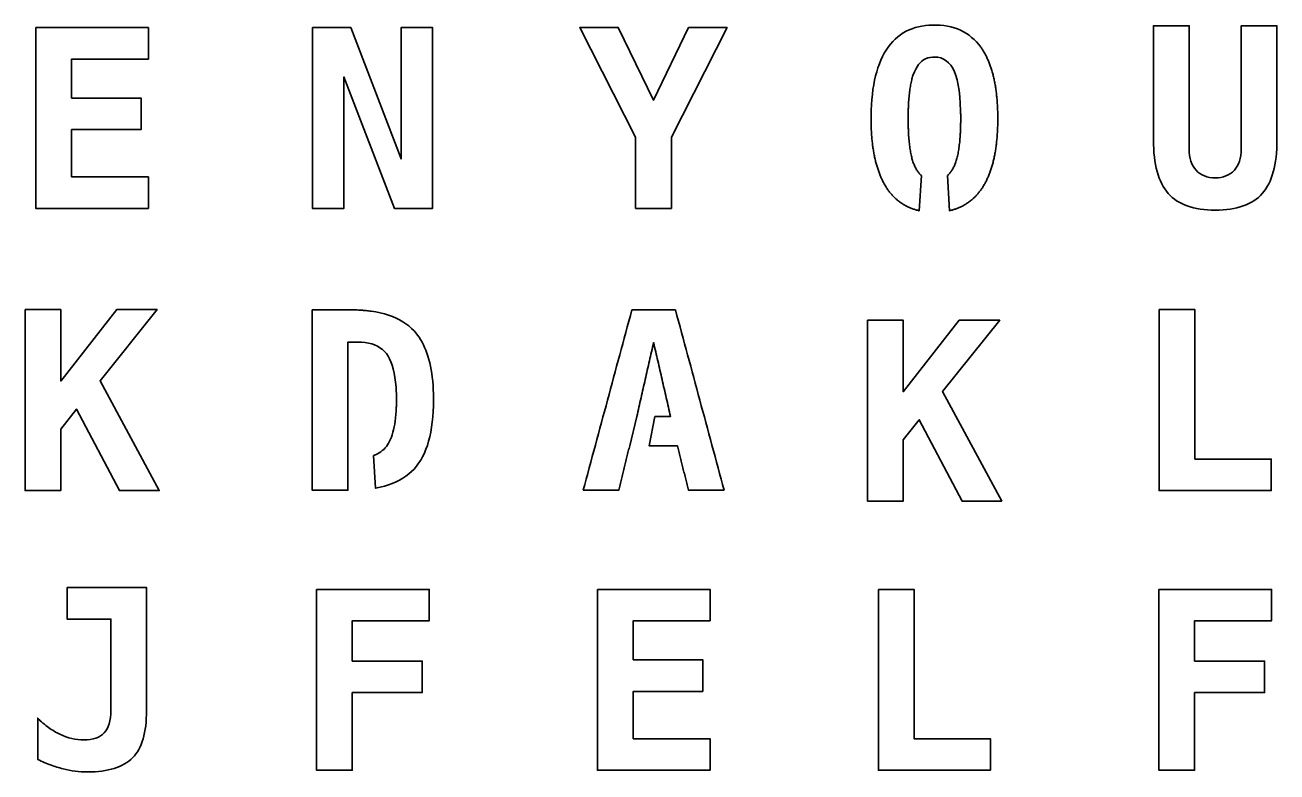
# Model space of a CAD drawing. Header units: inches. Extents: x 0 to 250, y -252 to 91.
# Drawn here: x 160.3 to 249.4, y -211.5 to -158.4 of the extents above; entities that cross this region are included whole.
import ezdxf

# ---------------------------------------------------------------- set-up
doc = ezdxf.new("R2010")
doc.units = ezdxf.units.IN
doc.header["$MEASUREMENT"] = 0
doc.layers.add('01_SNIJLIJNEN', color=7, linetype='Continuous')

# ---------------------------------------------------------------- blocks, each defined once
blk = doc.blocks.new('block 5')
at = {"layer": '01_SNIJLIJNEN', "color": 250, "lineweight": 35, "true_color": 0x1d1d1b}
for points in [[(161.1, -158.529), (169.11, -158.529), (169.11, -160.768), (163.641, -160.768), (163.641, -163.541), (168.593, -163.541), (168.593, -165.78), (163.641, -165.78), (163.641, -169.148), (169.11, -169.148), (169.11, -171.387), (161.1, -171.387), (161.1, -158.529)], [(180.77, -158.529), (183.5, -158.529), (187.083, -167.873), (187.083, -158.529), (189.322, -158.529), (189.322, -171.387), (186.609, -171.387), (183.009, -162.043), (183.009, -171.387), (180.77, -171.387), (180.77, -158.529)], [(203.762, -166.323), (199.792, -158.529), (202.53, -158.529), (205.028, -163.696), (207.534, -158.529), (210.273, -158.529), (206.303, -166.323), (206.303, -171.387), (203.762, -171.387), (203.762, -166.323)], [(205.121, -186.17), (205.196, -186.17), (205.271, -186.17), (205.346, -186.17), (205.421, -186.17), (205.495, -186.17), (205.57, -186.17), (205.645, -186.17), (205.72, -186.17), (205.795, -186.17), (205.87, -186.17), (205.945, -186.17), (206.02, -186.17), (206.095, -186.17), (206.17, -186.17), (206.245, -186.17), (206.207, -186.006), (206.169, -185.842), (206.132, -185.678), (206.094, -185.514), (206.057, -185.35), (206.019, -185.186), (205.981, -185.022), (205.944, -184.858), (205.906, -184.694), (205.869, -184.53), (205.831, -184.366), (205.793, -184.202), (205.756, -184.038), (205.718, -183.874), (205.681, -183.71), (205.643, -183.546), (205.606, -183.382), (205.568, -183.217), (205.53, -183.053), (205.493, -182.889), (205.455, -182.725), (205.418, -182.561), (205.38, -182.397), (205.342, -182.233), (205.305, -182.069), (205.267, -181.905), (205.23, -181.741), (205.192, -181.577), (205.154, -181.413), (205.117, -181.249), (205.079, -181.085), (205.042, -180.921), (205.004, -181.085), (204.967, -181.249), (204.93, -181.413), (204.892, -181.577), (204.855, -181.741), (204.818, -181.905), (204.781, -182.069), (204.743, -182.233), (204.706, -182.397), (204.669, -182.561), (204.631, -182.725), (204.594, -182.889), (204.557, -183.053), (204.519, -183.217), (204.482, -183.382), (204.445, -183.546), (204.407, -183.71), (204.37, -183.874), (204.333, -184.038), (204.295, -184.202), (204.258, -184.366), (204.221, -184.53), (204.183, -184.694), (204.146, -184.858), (204.109, -185.022), (204.071, -185.186), (204.034, -185.35), (203.997, -185.514), (203.96, -185.678), (203.922, -185.842), (203.885, -186.006), (203.848, -186.17), (203.341, -188.258), (203.317, -188.357), (203.292, -188.456), (203.268, -188.555), (203.244, -188.654), (203.22, -188.753), (203.196, -188.852), (203.172, -188.951), (203.147, -189.05), (203.123, -189.149), (203.099, -189.249), (203.075, -189.348), (203.051, -189.447), (203.027, -189.546), (203.002, -189.645), (202.978, -189.744), (202.954, -189.843), (202.93, -189.942), (202.906, -190.041), (202.882, -190.14), (202.857, -190.239), (202.833, -190.338), (202.809, -190.437), (202.785, -190.536), (202.761, -190.635), (202.737, -190.735), (202.712, -190.834), (202.688, -190.933), (202.664, -191.032), (202.64, -191.131), (202.616, -191.23), (202.592, -191.329), (202.567, -191.428), (202.488, -191.428), (202.409, -191.428), (202.33, -191.428), (202.251, -191.428), (202.171, -191.428), (202.092, -191.428), (202.013, -191.428), (201.934, -191.428), (201.855, -191.428), (201.775, -191.428), (201.696, -191.428), (201.617, -191.428), (201.538, -191.428), (201.459, -191.428), (201.379, -191.428), (201.3, -191.428), (201.221, -191.428), (201.142, -191.428), (201.063, -191.428), (200.983, -191.428), (200.904, -191.428), (200.825, -191.428), (200.746, -191.428), (200.667, -191.428), (200.587, -191.428), (200.508, -191.428), (200.429, -191.428), (200.35, -191.428), (200.271, -191.428), (200.191, -191.428), (200.112, -191.428), (200.033, -191.428), (200.141, -191.027), (200.249, -190.626), (200.358, -190.226), (200.466, -189.825), (200.574, -189.424), (200.682, -189.023), (200.79, -188.622), (200.899, -188.221), (201.007, -187.82), (201.115, -187.42), (201.223, -187.019), (201.331, -186.618), (201.44, -186.217), (201.548, -185.816), (201.656, -185.415), (201.764, -185.015), (201.872, -184.614), (201.981, -184.213), (202.089, -183.812), (202.197, -183.411), (202.305, -183.01), (202.413, -182.61), (202.522, -182.209), (202.63, -181.808), (202.738, -181.407), (202.846, -181.006), (202.954, -180.605), (203.063, -180.205), (203.171, -179.804), (203.279, -179.403), (203.387, -179.002), (203.495, -178.601), (203.592, -178.601), (203.689, -178.601), (203.786, -178.601), (203.883, -178.601), (203.98, -178.601), (204.077, -178.601), (204.174, -178.601), (204.271, -178.601), (204.368, -178.601), (204.465, -178.601), (204.561, -178.601), (204.658, -178.601), (204.755, -178.601), (204.852, -178.601), (204.949, -178.601), (205.046, -178.601), (205.143, -178.601), (205.24, -178.601), (205.337, -178.601), (205.434, -178.601), (205.531, -178.601), (205.628, -178.601), (205.724, -178.601), (205.821, -178.601), (205.918, -178.601), (206.015, -178.601), (206.112, -178.601), (206.209, -178.601), (206.306, -178.601), (206.403, -178.601), (206.5, -178.601), (206.597, -178.601), (206.705, -179.002), (206.813, -179.403), (206.921, -179.804), (207.03, -180.205), (207.138, -180.605), (207.246, -181.006), (207.354, -181.407), (207.462, -181.808), (207.571, -182.209), (207.679, -182.61), (207.787, -183.01), (207.895, -183.411), (208.003, -183.812), (208.111, -184.213), (208.22, -184.614), (208.328, -185.015), (208.436, -185.415), (208.544, -185.816), (208.652, -186.217), (208.761, -186.618), (208.869, -187.019), (208.977, -187.42), (209.085, -187.82), (209.193, -188.221), (209.302, -188.622), (209.41, -189.023), (209.518, -189.424), (209.626, -189.825), (209.734, -190.226), (209.843, -190.626), (209.951, -191.027), (210.059, -191.428), (209.98, -191.428), (209.901, -191.428), (209.821, -191.428), (209.742, -191.428), (209.663, -191.428), (209.584, -191.428), (209.505, -191.428), (209.425, -191.428), (209.346, -191.428), (209.267, -191.428), (209.188, -191.428), (209.109, -191.428), (209.029, -191.428), (208.95, -191.428), (208.871, -191.428), (208.792, -191.428), (208.713, -191.428), (208.633, -191.428), (208.554, -191.428), (208.475, -191.428), (208.396, -191.428), (208.317, -191.428), (208.237, -191.428), (208.158, -191.428), (208.079, -191.428), (208, -191.428), (207.921, -191.428), (207.841, -191.428), (207.762, -191.428), (207.683, -191.428), (207.604, -191.428), (207.525, -191.428), (207.5, -191.329), (207.475, -191.23), (207.45, -191.131), (207.426, -191.032), (207.401, -190.933), (207.376, -190.834), (207.352, -190.735), (207.327, -190.635), (207.302, -190.536), (207.278, -190.437), (207.253, -190.338), (207.228, -190.239), (207.203, -190.14), (207.179, -190.041), (207.154, -189.942), (207.129, -189.843), (207.105, -189.744), (207.08, -189.645), (207.055, -189.546), (207.031, -189.447), (207.006, -189.348), (206.981, -189.249), (206.957, -189.149), (206.932, -189.05), (206.907, -188.951), (206.882, -188.852), (206.858, -188.753), (206.833, -188.654), (206.808, -188.555), (206.784, -188.456), (206.759, -188.357), (206.734, -188.258), (206.628, -188.258), (206.522, -188.258), (206.416, -188.258), (206.31, -188.258), (206.204, -188.258), (206.098, -188.258), (205.992, -188.258), (205.886, -188.258), (205.78, -188.258), (205.674, -188.258), (205.568, -188.258), (205.462, -188.258), (205.356, -188.258), (205.25, -188.258), (205.143, -188.258), (205.037, -188.258), (204.931, -188.258), (204.825, -188.258), (204.719, -188.258), (205.121, -186.17)], [(240.999, -178.585), (243.54, -178.585), (243.54, -189.205), (248.975, -189.205), (248.975, -191.444), (240.999, -191.444), (240.999, -178.585)], [(181.071, -198.47), (189.08, -198.47), (189.08, -200.709), (183.611, -200.709), (183.611, -203.568), (188.589, -203.568), (188.589, -205.808), (183.611, -205.808), (183.611, -211.329), (181.071, -211.329), (181.071, -198.47)], [(201.05, -198.47), (209.06, -198.47), (209.06, -200.709), (203.591, -200.709), (203.591, -203.482), (208.543, -203.482), (208.543, -205.722), (203.591, -205.722), (203.591, -209.089), (209.06, -209.089), (209.06, -211.329), (201.05, -211.329), (201.05, -198.47)], [(221.029, -198.47), (223.57, -198.47), (223.57, -209.089), (229.004, -209.089), (229.004, -211.328), (221.029, -211.328), (221.029, -198.47)], [(240.982, -198.47), (248.992, -198.47), (248.992, -200.709), (243.523, -200.709), (243.523, -203.568), (248.501, -203.568), (248.501, -205.808), (243.523, -205.808), (243.523, -211.328), (240.982, -211.328), (240.982, -198.47)]]:
    blk.add_lwpolyline(points, dxfattribs=at)
at = {"layer": '01_SNIJLIJNEN', "color": 7, "lineweight": 35, "true_color": 0xffffff}
blk.add_lwpolyline([(160.334, -178.585), (162.874, -178.585), (162.874, -183.667), (166.853, -178.585), (169.73, -178.585), (165.673, -183.65), (169.876, -191.444), (167.051, -191.444), (164.003, -185.656), (162.874, -187.086), (162.874, -191.444), (160.334, -191.444), (160.334, -178.585)], dxfattribs=at)
at = {"layer": '01_SNIJLIJNEN', "color": 250, "lineweight": 35, "true_color": 0x1d1d1b}
for points, knots in [([(224.086, -169.051), (224.058, -169.027), (224.03, -169.001), (224.003, -168.974), (223.977, -168.947), (223.951, -168.918), (223.925, -168.889), (223.9, -168.859), (223.875, -168.828), (223.851, -168.795), (223.827, -168.763), (223.803, -168.729), (223.781, -168.694), (223.758, -168.659), (223.736, -168.622), (223.715, -168.584), (223.693, -168.546), (223.673, -168.507), (223.653, -168.466), (223.633, -168.426), (223.613, -168.384), (223.595, -168.34), (223.576, -168.298), (223.558, -168.254), (223.541, -168.208), (223.523, -168.162), (223.506, -168.114), (223.49, -168.065), (223.474, -168.015), (223.458, -167.964), (223.443, -167.911), (223.428, -167.859), (223.413, -167.804), (223.399, -167.748), (223.385, -167.692), (223.372, -167.634), (223.359, -167.575), (223.346, -167.515), (223.334, -167.454), (223.322, -167.391), (223.311, -167.328), (223.3, -167.264), (223.289, -167.198), (223.279, -167.131), (223.269, -167.063), (223.26, -166.994), (223.25, -166.924), (223.242, -166.853), (223.233, -166.78), (223.225, -166.707), (223.218, -166.632), (223.211, -166.556), (223.204, -166.479), (223.197, -166.401), (223.192, -166.322), (223.186, -166.242), (223.181, -166.16), (223.176, -166.077), (223.171, -165.994), (223.167, -165.909), (223.164, -165.823), (223.16, -165.736), (223.157, -165.648), (223.155, -165.558), (223.153, -165.468), (223.151, -165.377), (223.15, -165.283), (223.149, -165.19), (223.148, -165.095), (223.148, -164.998), (223.148, -164.902), (223.149, -164.808), (223.15, -164.715), (223.151, -164.622), (223.153, -164.53), (223.155, -164.441), (223.157, -164.351), (223.16, -164.263), (223.164, -164.177), (223.167, -164.091), (223.171, -164.006), (223.176, -163.923), (223.181, -163.841), (223.186, -163.759), (223.192, -163.68), (223.197, -163.6), (223.204, -163.523), (223.211, -163.446), (223.218, -163.37), (223.225, -163.296), (223.233, -163.223), (223.242, -163.15), (223.25, -163.079), (223.26, -163.01), (223.269, -162.94), (223.279, -162.872), (223.289, -162.806), (223.3, -162.74), (223.311, -162.676), (223.322, -162.613), (223.334, -162.55), (223.346, -162.489), (223.359, -162.43), (223.372, -162.371), (223.385, -162.313), (223.399, -162.257), (223.413, -162.201), (223.428, -162.146), (223.443, -162.094), (223.458, -162.041), (223.474, -161.99), (223.49, -161.941), (223.49, -161.941), (223.595, -161.665), (223.595, -161.665), (223.595, -161.665), (223.683, -161.481), (223.683, -161.481), (223.683, -161.481), (223.779, -161.314), (223.779, -161.314), (223.779, -161.314), (223.884, -161.165), (223.884, -161.165), (223.884, -161.165), (223.997, -161.034), (223.997, -161.034), (223.997, -161.034), (224.119, -160.921), (224.119, -160.921), (224.119, -160.921), (224.25, -160.826), (224.25, -160.826), (224.25, -160.826), (224.392, -160.749), (224.392, -160.749), (224.392, -160.749), (224.546, -160.691), (224.546, -160.691), (224.546, -160.691), (224.711, -160.651), (224.711, -160.651), (224.711, -160.651), (224.888, -160.63), (224.888, -160.63), (224.888, -160.63), (225.012, -160.626), (225.012, -160.626), (225.012, -160.626), (225.249, -160.642), (225.249, -160.642), (225.249, -160.642), (225.469, -160.691), (225.469, -160.691), (225.469, -160.691), (225.672, -160.772), (225.672, -160.772), (225.672, -160.772), (225.859, -160.885), (225.859, -160.885), (225.859, -160.885), (226.028, -161.032), (226.028, -161.032), (226.028, -161.032), (226.182, -161.21), (226.182, -161.21), (226.182, -161.21), (226.318, -161.421), (226.318, -161.421), (226.318, -161.421), (226.438, -161.665), (226.438, -161.665), (226.438, -161.665), (226.543, -161.941), (226.543, -161.941), (226.543, -161.941), (226.634, -162.257), (226.634, -162.257), (226.634, -162.257), (226.711, -162.613), (226.711, -162.613), (226.711, -162.613), (226.773, -163.01), (226.773, -163.01), (226.773, -163.01), (226.822, -163.446), (226.822, -163.446), (226.822, -163.446), (226.857, -163.923), (226.857, -163.923), (226.857, -163.923), (226.878, -164.441), (226.878, -164.441), (226.881, -164.53), (226.882, -164.622), (226.883, -164.715), (226.885, -164.808), (226.885, -164.902), (226.885, -164.998), (226.885, -165.095), (226.885, -165.19), (226.883, -165.283), (226.882, -165.377), (226.881, -165.468), (226.878, -165.558), (226.876, -165.648), (226.873, -165.736), (226.869, -165.823), (226.866, -165.909), (226.862, -165.994), (226.857, -166.077), (226.853, -166.16), (226.847, -166.242), (226.842, -166.322), (226.836, -166.401), (226.829, -166.479), (226.822, -166.556), (226.815, -166.632), (226.808, -166.707), (226.8, -166.78), (226.792, -166.853), (226.783, -166.924), (226.773, -166.994), (226.764, -167.063), (226.754, -167.131), (226.744, -167.198), (226.733, -167.264), (226.722, -167.328), (226.711, -167.391), (226.699, -167.454), (226.687, -167.515), (226.674, -167.575), (226.661, -167.634), (226.648, -167.692), (226.634, -167.748), (226.62, -167.804), (226.605, -167.859), (226.59, -167.911), (226.575, -167.964), (226.559, -168.015), (226.543, -168.065), (226.527, -168.114), (226.51, -168.162), (226.493, -168.208), (226.475, -168.254), (226.457, -168.298), (226.438, -168.34), (226.42, -168.384), (226.4, -168.426), (226.38, -168.466), (226.36, -168.507), (226.34, -168.546), (226.318, -168.584), (226.297, -168.622), (226.275, -168.659), (226.252, -168.694), (226.229, -168.729), (226.206, -168.763), (226.182, -168.795), (226.158, -168.828), (226.133, -168.859), (226.107, -168.889), (226.082, -168.918), (226.055, -168.947), (226.028, -168.974), (226.002, -169.001), (225.974, -169.027), (225.946, -169.051), (225.946, -169.051), (226.085, -171.548), (226.085, -171.548), (226.127, -171.539), (226.168, -171.53), (226.208, -171.519), (226.249, -171.509), (226.289, -171.498), (226.329, -171.487), (226.369, -171.476), (226.408, -171.464), (226.447, -171.452), (226.486, -171.439), (226.525, -171.426), (226.563, -171.413), (226.601, -171.399), (226.639, -171.385), (226.676, -171.37), (226.713, -171.356), (226.75, -171.34), (226.787, -171.324), (226.823, -171.309), (226.859, -171.292), (226.895, -171.275), (226.931, -171.258), (226.966, -171.241), (227.001, -171.223), (227.036, -171.205), (227.071, -171.186), (227.105, -171.167), (227.139, -171.148), (227.173, -171.128), (227.206, -171.108), (227.239, -171.088), (227.272, -171.068), (227.305, -171.047), (227.338, -171.026), (227.37, -171.004), (227.402, -170.982), (227.434, -170.96), (227.465, -170.937), (227.497, -170.914), (227.528, -170.891), (227.558, -170.868), (227.589, -170.844), (227.619, -170.82), (227.649, -170.795), (227.679, -170.77), (227.709, -170.745), (227.738, -170.719), (227.767, -170.693), (227.796, -170.667), (227.824, -170.641), (227.852, -170.614), (227.881, -170.587), (227.908, -170.559), (227.936, -170.531), (227.963, -170.503), (227.99, -170.475), (228.017, -170.446), (228.044, -170.417), (228.07, -170.387), (228.096, -170.357), (228.122, -170.327), (228.147, -170.296), (228.172, -170.265), (228.197, -170.234), (228.222, -170.203), (228.247, -170.171), (228.271, -170.139), (228.295, -170.106), (228.319, -170.073), (228.342, -170.04), (228.366, -170.007), (228.389, -169.973), (228.436, -169.902), (228.482, -169.83), (228.526, -169.755), (228.57, -169.68), (228.613, -169.604), (228.654, -169.525), (228.696, -169.446), (228.736, -169.365), (228.774, -169.283), (228.812, -169.2), (228.849, -169.115), (228.885, -169.028), (228.92, -168.941), (228.954, -168.852), (228.987, -168.761), (229.019, -168.67), (229.05, -168.576), (229.08, -168.481), (229.109, -168.386), (229.137, -168.289), (229.164, -168.189), (229.19, -168.09), (229.216, -167.989), (229.239, -167.885), (229.263, -167.782), (229.285, -167.676), (229.306, -167.569), (229.326, -167.461), (229.345, -167.351), (229.363, -167.24), (229.381, -167.128), (229.397, -167.014), (229.412, -166.898), (229.427, -166.783), (229.44, -166.665), (229.452, -166.545), (229.464, -166.425), (229.474, -166.303), (229.483, -166.179), (229.492, -166.055), (229.499, -165.929), (229.505, -165.801), (229.511, -165.673), (229.515, -165.542), (229.518, -165.41), (229.521, -165.278), (229.523, -165.143), (229.523, -165.007), (229.523, -164.87), (229.521, -164.735), (229.518, -164.602), (229.515, -164.469), (229.511, -164.338), (229.505, -164.21), (229.499, -164.081), (229.492, -163.954), (229.483, -163.83), (229.474, -163.705), (229.464, -163.583), (229.452, -163.462), (229.44, -163.342), (229.427, -163.224), (229.412, -163.107), (229.397, -162.991), (229.381, -162.877), (229.363, -162.765), (229.345, -162.653), (229.326, -162.543), (229.306, -162.435), (229.285, -162.328), (229.263, -162.222), (229.239, -162.118), (229.216, -162.015), (229.19, -161.913), (229.164, -161.814), (229.137, -161.714), (229.109, -161.617), (229.08, -161.522), (229.05, -161.426), (229.019, -161.333), (228.987, -161.242), (228.954, -161.151), (228.92, -161.062), (228.885, -160.975), (228.849, -160.888), (228.812, -160.803), (228.774, -160.721), (228.736, -160.638), (228.696, -160.557), (228.654, -160.479), (228.613, -160.4), (228.57, -160.324), (228.526, -160.25), (228.482, -160.175), (228.436, -160.103), (228.389, -160.033), (228.365, -159.998), (228.341, -159.964), (228.317, -159.93), (228.317, -159.93), (228.166, -159.735), (228.166, -159.735), (228.166, -159.735), (228.007, -159.552), (228.007, -159.552), (228.007, -159.552), (227.84, -159.382), (227.84, -159.382), (227.84, -159.382), (227.664, -159.224), (227.664, -159.224), (227.664, -159.224), (227.479, -159.08), (227.479, -159.08), (227.479, -159.08), (227.286, -158.948), (227.286, -158.948), (227.286, -158.948), (227.084, -158.829), (227.084, -158.829), (227.084, -158.829), (226.873, -158.723), (226.873, -158.723), (226.873, -158.723), (226.654, -158.63), (226.654, -158.63), (226.654, -158.63), (226.426, -158.55), (226.426, -158.55), (226.426, -158.55), (226.189, -158.483), (226.189, -158.483), (226.189, -158.483), (225.943, -158.43), (225.943, -158.43), (225.943, -158.43), (225.688, -158.39), (225.688, -158.39), (225.688, -158.39), (225.424, -158.364), (225.424, -158.364), (225.424, -158.364), (225.152, -158.351), (225.152, -158.351), (225.152, -158.351), (224.881, -158.35), (224.881, -158.35), (224.881, -158.35), (224.623, -158.363), (224.623, -158.363), (224.623, -158.363), (224.372, -158.387), (224.372, -158.387), (224.372, -158.387), (224.126, -158.425), (224.126, -158.425), (224.126, -158.425), (223.887, -158.474), (223.887, -158.474), (223.887, -158.474), (223.655, -158.536), (223.655, -158.536), (223.655, -158.536), (223.428, -158.61), (223.428, -158.61), (223.428, -158.61), (223.208, -158.696), (223.208, -158.696), (223.208, -158.696), (222.995, -158.795), (222.995, -158.795), (222.995, -158.795), (222.789, -158.909), (222.789, -158.909), (222.789, -158.909), (222.592, -159.039), (222.592, -159.039), (222.592, -159.039), (222.403, -159.184), (222.403, -159.184), (222.403, -159.184), (222.222, -159.344), (222.222, -159.344), (222.222, -159.344), (222.049, -159.519), (222.049, -159.519), (222.049, -159.519), (221.885, -159.71), (221.885, -159.71), (221.885, -159.71), (221.728, -159.915), (221.728, -159.915), (221.728, -159.915), (221.582, -160.133), (221.582, -160.133), (221.582, -160.133), (221.448, -160.36), (221.448, -160.36), (221.448, -160.36), (221.322, -160.598), (221.322, -160.598), (221.322, -160.598), (221.205, -160.849), (221.205, -160.849), (221.205, -160.849), (221.098, -161.112), (221.098, -161.112), (221.098, -161.112), (221, -161.386), (221, -161.386), (221, -161.386), (220.911, -161.673), (220.911, -161.673), (220.911, -161.673), (220.831, -161.971), (220.831, -161.971), (220.831, -161.971), (220.76, -162.281), (220.76, -162.281), (220.76, -162.281), (220.698, -162.604), (220.698, -162.604), (220.698, -162.604), (220.644, -162.94), (220.644, -162.94), (220.644, -162.94), (220.6, -163.287), (220.6, -163.287), (220.6, -163.287), (220.565, -163.648), (220.565, -163.648), (220.565, -163.648), (220.538, -164.021), (220.538, -164.021), (220.538, -164.021), (220.52, -164.406), (220.52, -164.406), (220.52, -164.406), (220.512, -164.804), (220.512, -164.804), (220.511, -164.871), (220.51, -164.939), (220.51, -165.007), (220.51, -165.144), (220.512, -165.278), (220.515, -165.411), (220.518, -165.544), (220.522, -165.674), (220.528, -165.803), (220.534, -165.931), (220.542, -166.058), (220.551, -166.182), (220.56, -166.306), (220.57, -166.428), (220.582, -166.549), (220.594, -166.669), (220.607, -166.787), (220.622, -166.903), (220.637, -167.019), (220.653, -167.133), (220.671, -167.245), (220.689, -167.357), (220.708, -167.467), (220.729, -167.574), (220.75, -167.682), (220.772, -167.788), (220.796, -167.892), (220.82, -167.995), (220.845, -168.097), (220.872, -168.196), (220.899, -168.296), (220.927, -168.393), (220.957, -168.489), (220.987, -168.584), (221.018, -168.677), (221.051, -168.768), (221.083, -168.86), (221.118, -168.949), (221.153, -169.036), (221.189, -169.123), (221.226, -169.208), (221.265, -169.291), (221.303, -169.374), (221.344, -169.455), (221.385, -169.533), (221.427, -169.612), (221.47, -169.689), (221.515, -169.764), (221.559, -169.838), (221.606, -169.911), (221.653, -169.981), (221.676, -170.015), (221.699, -170.048), (221.722, -170.081), (221.745, -170.114), (221.769, -170.146), (221.793, -170.177), (221.817, -170.209), (221.841, -170.24), (221.866, -170.271), (221.891, -170.302), (221.916, -170.332), (221.942, -170.362), (221.967, -170.392), (221.993, -170.421), (222.019, -170.45), (222.046, -170.478), (222.072, -170.507), (222.1, -170.535), (222.127, -170.562), (222.154, -170.59), (222.182, -170.616), (222.21, -170.643), (222.238, -170.67), (222.266, -170.696), (222.295, -170.721), (222.324, -170.747), (222.353, -170.772), (222.382, -170.797), (222.412, -170.821), (222.442, -170.845), (222.472, -170.869), (222.503, -170.892), (222.533, -170.915), (222.564, -170.938), (222.595, -170.961), (222.627, -170.983), (222.658, -171.004), (222.69, -171.026), (222.723, -171.047), (222.755, -171.068), (222.788, -171.088), (222.821, -171.109), (222.854, -171.129), (222.887, -171.148), (222.921, -171.167), (222.955, -171.186), (222.989, -171.205), (223.023, -171.223), (223.058, -171.241), (223.093, -171.258), (223.128, -171.275), (223.164, -171.292), (223.2, -171.309), (223.236, -171.324), (223.272, -171.34), (223.309, -171.356), (223.346, -171.37), (223.383, -171.385), (223.421, -171.399), (223.459, -171.413), (223.497, -171.426), (223.535, -171.439), (223.574, -171.452), (223.613, -171.464), (223.652, -171.476), (223.692, -171.487), (223.731, -171.498), (223.772, -171.509), (223.812, -171.519), (223.853, -171.53), (223.894, -171.539), (223.935, -171.548), (223.935, -171.548), (224.086, -169.051), (224.086, -169.051)], [0, 0, 0, 0, 1, 1, 1, 2, 2, 2, 3, 3, 3, 4, 4, 4, 5, 5, 5, 6, 6, 6, 7, 7, 7, 8, 8, 8, 9, 9, 9, 10, 10, 10, 11, 11, 11, 12, 12, 12, 13, 13, 13, 14, 14, 14, 15, 15, 15, 16, 16, 16, 17, 17, 17, 18, 18, 18, 19, 19, 19, 20, 20, 20, 21, 21, 21, 22, 22, 22, 23, 23, 23, 24, 24, 24, 25, 25, 25, 26, 26, 26, 27, 27, 27, 28, 28, 28, 29, 29, 29, 30, 30, 30, 31, 31, 31, 32, 32, 32, 33, 33, 33, 34, 34, 34, 35, 35, 35, 36, 36, 36, 37, 37, 37, 38, 38, 38, 39, 39, 39, 40, 40, 40, 41, 41, 41, 42, 42, 42, 43, 43, 43, 44, 44, 44, 45, 45, 45, 46, 46, 46, 47, 47, 47, 48, 48, 48, 49, 49, 49, 50, 50, 50, 51, 51, 51, 52, 52, 52, 53, 53, 53, 54, 54, 54, 55, 55, 55, 56, 56, 56, 57, 57, 57, 58, 58, 58, 59, 59, 59, 60, 60, 60, 61, 61, 61, 62, 62, 62, 63, 63, 63, 64, 64, 64, 65, 65, 65, 66, 66, 66, 67, 67, 67, 68, 68, 68, 69, 69, 69, 70, 70, 70, 71, 71, 71, 72, 72, 72, 73, 73, 73, 74, 74, 74, 75, 75, 75, 76, 76, 76, 77, 77, 77, 78, 78, 78, 79, 79, 79, 80, 80, 80, 81, 81, 81, 82, 82, 82, 83, 83, 83, 84, 84, 84, 85, 85, 85, 86, 86, 86, 87, 87, 87, 88, 88, 88, 89, 89, 89, 90, 90, 90, 91, 91, 91, 92, 92, 92, 93, 93, 93, 94, 94, 94, 95, 95, 95, 96, 96, 96, 97, 97, 97, 98, 98, 98, 99, 99, 99, 100, 100, 100, 101, 101, 101, 102, 102, 102, 103, 103, 103, 104, 104, 104, 105, 105, 105, 106, 106, 106, 107, 107, 107, 108, 108, 108, 109, 109, 109, 110, 110, 110, 111, 111, 111, 112, 112, 112, 113, 113, 113, 114, 114, 114, 115, 115, 115, 116, 116, 116, 117, 117, 117, 118, 118, 118, 119, 119, 119, 120, 120, 120, 121, 121, 121, 122, 122, 122, 123, 123, 123, 124, 124, 124, 125, 125, 125, 126, 126, 126, 127, 127, 127, 128, 128, 128, 129, 129, 129, 130, 130, 130, 131, 131, 131, 132, 132, 132, 133, 133, 133, 134, 134, 134, 135, 135, 135, 136, 136, 136, 137, 137, 137, 138, 138, 138, 139, 139, 139, 140, 140, 140, 141, 141, 141, 142, 142, 142, 143, 143, 143, 144, 144, 144, 145, 145, 145, 146, 146, 146, 147, 147, 147, 148, 148, 148, 149, 149, 149, 150, 150, 150, 151, 151, 151, 152, 152, 152, 153, 153, 153, 154, 154, 154, 155, 155, 155, 156, 156, 156, 157, 157, 157, 158, 158, 158, 159, 159, 159, 160, 160, 160, 161, 161, 161, 162, 162, 162, 163, 163, 163, 164, 164, 164, 165, 165, 165, 166, 166, 166, 167, 167, 167, 168, 168, 168, 169, 169, 169, 170, 170, 170, 171, 171, 171, 172, 172, 172, 173, 173, 173, 174, 174, 174, 175, 175, 175, 176, 176, 176, 177, 177, 177, 178, 178, 178, 179, 179, 179, 180, 180, 180, 181, 181, 181, 182, 182, 182, 183, 183, 183, 184, 184, 184, 185, 185, 185, 186, 186, 186, 187, 187, 187, 188, 188, 188, 189, 189, 189, 190, 190, 190, 191, 191, 191, 192, 192, 192, 193, 193, 193, 194, 194, 194, 195, 195, 195, 196, 196, 196, 197, 197, 197, 198, 198, 198, 199, 199, 199, 200, 200, 200, 201, 201, 201, 202, 202, 202, 203, 203, 203, 204, 204, 204, 205, 205, 205, 206, 206, 206, 207, 207, 207, 208, 208, 208, 209, 209, 209, 210, 210, 210, 211, 211, 211, 212, 212, 212, 213, 213, 213, 214, 214, 214, 215, 215, 215, 216, 216, 216, 217, 217, 217, 218, 218, 218, 219, 219, 219, 220, 220, 220, 221, 221, 221, 222, 222, 222, 223, 223, 223, 224, 224, 224, 225, 225, 225, 226, 226, 226, 227, 227, 227, 228, 228, 228, 229, 229, 229, 230, 230, 230, 231, 231, 231, 232, 232, 232, 233, 233, 233, 234, 234, 234, 235, 235, 235, 236, 236, 236, 236]), ([(244.987, -171.512), (243.454, -171.512), (242.34, -171.116), (241.645, -170.324), (240.945, -169.526), (240.595, -168.257), (240.595, -166.517), (240.595, -166.517), (240.595, -158.404), (240.595, -158.404), (240.595, -158.404), (243.135, -158.404), (243.135, -158.404), (243.135, -158.404), (243.135, -167.154), (243.135, -167.154), (243.135, -167.481), (243.178, -167.773), (243.265, -168.028), (243.351, -168.284), (243.471, -168.498), (243.626, -168.67), (243.793, -168.854), (243.992, -168.99), (244.225, -169.079), (244.457, -169.168), (244.711, -169.213), (244.987, -169.213), (245.263, -169.213), (245.517, -169.168), (245.749, -169.079), (245.982, -168.99), (246.181, -168.854), (246.348, -168.67), (246.503, -168.498), (246.624, -168.284), (246.71, -168.028), (246.796, -167.773), (246.839, -167.481), (246.839, -167.154), (246.839, -167.154), (246.839, -158.404), (246.839, -158.404), (246.839, -158.404), (249.38, -158.404), (249.38, -158.404), (249.38, -158.404), (249.38, -166.517), (249.38, -166.517), (249.38, -168.268), (249.032, -169.537), (248.337, -170.324), (247.637, -171.116), (246.52, -171.512), (244.987, -171.512)], [0, 0, 0, 0, 1, 1, 1, 2, 2, 2, 3, 3, 3, 4, 4, 4, 5, 5, 5, 6, 6, 6, 7, 7, 7, 8, 8, 8, 9, 9, 9, 10, 10, 10, 11, 11, 11, 12, 12, 12, 13, 13, 13, 14, 14, 14, 15, 15, 15, 16, 16, 16, 17, 17, 17, 18, 18, 18, 18]), ([(185.128, -188.961), (185.128, -188.961), (185.265, -188.905), (185.265, -188.905), (185.265, -188.905), (185.394, -188.843), (185.394, -188.843), (185.394, -188.843), (185.517, -188.772), (185.517, -188.772), (185.517, -188.772), (185.634, -188.695), (185.634, -188.695), (185.634, -188.695), (185.743, -188.61), (185.743, -188.61), (185.743, -188.61), (185.846, -188.518), (185.846, -188.518), (185.846, -188.518), (185.943, -188.418), (185.943, -188.418), (185.943, -188.418), (186.032, -188.311), (186.032, -188.311), (186.032, -188.311), (186.115, -188.197), (186.115, -188.197), (186.115, -188.197), (186.192, -188.073), (186.192, -188.073), (186.192, -188.073), (186.264, -187.94), (186.264, -187.94), (186.264, -187.94), (186.331, -187.796), (186.331, -187.796), (186.331, -187.796), (186.393, -187.642), (186.393, -187.642), (186.393, -187.642), (186.45, -187.478), (186.45, -187.478), (186.45, -187.478), (186.502, -187.304), (186.502, -187.304), (186.502, -187.304), (186.55, -187.12), (186.55, -187.12), (186.55, -187.12), (186.592, -186.925), (186.592, -186.925), (186.592, -186.925), (186.629, -186.72), (186.629, -186.72), (186.629, -186.72), (186.661, -186.505), (186.661, -186.505), (186.661, -186.505), (186.689, -186.28), (186.689, -186.28), (186.689, -186.28), (186.711, -186.044), (186.711, -186.044), (186.711, -186.044), (186.728, -185.799), (186.728, -185.799), (186.728, -185.799), (186.741, -185.543), (186.741, -185.543), (186.743, -185.499), (186.744, -185.456), (186.745, -185.411), (186.745, -185.411), (186.75, -185.14), (186.75, -185.14), (186.75, -185.14), (186.75, -184.862), (186.75, -184.862), (186.75, -184.862), (186.745, -184.593), (186.745, -184.593), (186.745, -184.593), (186.735, -184.334), (186.735, -184.334), (186.735, -184.334), (186.72, -184.085), (186.72, -184.085), (186.72, -184.085), (186.689, -183.73), (186.689, -183.73), (186.689, -183.73), (186.646, -183.398), (186.646, -183.398), (186.646, -183.398), (186.592, -183.089), (186.592, -183.089), (186.592, -183.089), (186.527, -182.802), (186.527, -182.802), (186.527, -182.802), (186.45, -182.538), (186.45, -182.538), (186.45, -182.538), (186.363, -182.297), (186.363, -182.297), (186.363, -182.297), (186.264, -182.078), (186.264, -182.078), (186.264, -182.078), (186.154, -181.882), (186.154, -181.882), (186.154, -181.882), (186.033, -181.708), (186.033, -181.708), (186.033, -181.708), (185.898, -181.552), (185.898, -181.552), (185.898, -181.552), (185.747, -181.412), (185.747, -181.412), (185.747, -181.412), (185.58, -181.289), (185.58, -181.289), (185.58, -181.289), (185.399, -181.182), (185.399, -181.182), (185.399, -181.182), (185.201, -181.091), (185.201, -181.091), (185.201, -181.091), (184.989, -181.017), (184.989, -181.017), (184.989, -181.017), (184.761, -180.96), (184.761, -180.96), (184.761, -180.96), (184.517, -180.918), (184.517, -180.918), (184.517, -180.918), (184.259, -180.894), (184.259, -180.894), (184.259, -180.894), (183.984, -180.885), (183.984, -180.885), (183.984, -180.885), (183.297, -180.885), (183.297, -180.885), (183.297, -180.885), (183.297, -181.143), (183.297, -181.143), (183.297, -181.143), (183.297, -181.401), (183.297, -181.401), (183.297, -181.401), (183.297, -181.659), (183.297, -181.659), (183.297, -181.659), (183.297, -181.917), (183.297, -181.917), (183.297, -181.917), (183.297, -182.175), (183.297, -182.175), (183.297, -182.175), (183.297, -182.433), (183.297, -182.433), (183.297, -182.433), (183.297, -182.691), (183.297, -182.691), (183.297, -182.691), (183.297, -182.949), (183.297, -182.949), (183.297, -182.949), (183.297, -183.207), (183.297, -183.207), (183.297, -183.207), (183.297, -183.465), (183.297, -183.465), (183.297, -183.465), (183.297, -183.723), (183.297, -183.723), (183.297, -183.723), (183.297, -183.982), (183.297, -183.982), (183.297, -183.982), (183.297, -184.24), (183.297, -184.24), (183.297, -184.24), (183.297, -184.498), (183.297, -184.498), (183.297, -184.498), (183.297, -184.756), (183.297, -184.756), (183.297, -184.756), (183.297, -185.014), (183.297, -185.014), (183.297, -185.014), (183.297, -185.272), (183.297, -185.272), (183.297, -185.272), (183.297, -185.53), (183.297, -185.53), (183.297, -185.53), (183.297, -185.788), (183.297, -185.788), (183.297, -185.788), (183.297, -186.046), (183.297, -186.046), (183.297, -186.046), (183.297, -186.304), (183.297, -186.304), (183.297, -186.304), (183.297, -186.562), (183.297, -186.562), (183.297, -186.562), (183.297, -186.82), (183.297, -186.82), (183.297, -186.82), (183.297, -187.078), (183.297, -187.078), (183.297, -187.078), (183.297, -187.336), (183.297, -187.336), (183.297, -187.336), (183.297, -187.594), (183.297, -187.594), (183.297, -187.594), (183.297, -187.852), (183.297, -187.852), (183.297, -187.852), (183.297, -188.11), (183.297, -188.11), (183.297, -188.11), (183.297, -188.368), (183.297, -188.368), (183.297, -188.368), (183.297, -188.626), (183.297, -188.626), (183.297, -188.626), (183.297, -188.884), (183.297, -188.884), (183.297, -188.884), (183.297, -189.142), (183.297, -189.142), (183.297, -189.142), (183.294, -191.429), (183.294, -191.429), (183.294, -191.429), (180.763, -191.427), (180.763, -191.427), (180.763, -191.427), (180.763, -178.6), (180.763, -178.6), (180.763, -178.6), (183.478, -178.6), (183.478, -178.6), (183.543, -178.6), (183.608, -178.601), (183.673, -178.602), (183.737, -178.603), (183.801, -178.604), (183.865, -178.606), (183.928, -178.608), (183.991, -178.61), (184.053, -178.613), (184.115, -178.616), (184.177, -178.62), (184.238, -178.624), (184.299, -178.627), (184.36, -178.632), (184.419, -178.637), (184.479, -178.642), (184.539, -178.647), (184.597, -178.653), (184.656, -178.659), (184.714, -178.665), (184.772, -178.672), (184.829, -178.679), (184.886, -178.686), (184.943, -178.694), (184.943, -178.694), (185.274, -178.746), (185.274, -178.746), (185.274, -178.746), (185.592, -178.81), (185.592, -178.81), (185.592, -178.81), (185.896, -178.886), (185.896, -178.886), (185.896, -178.886), (186.186, -178.974), (186.186, -178.974), (186.186, -178.974), (186.462, -179.073), (186.462, -179.073), (186.462, -179.073), (186.724, -179.184), (186.724, -179.184), (186.724, -179.184), (186.972, -179.307), (186.972, -179.307), (186.972, -179.307), (187.207, -179.441), (187.207, -179.441), (187.207, -179.441), (187.427, -179.587), (187.427, -179.587), (187.427, -179.587), (187.634, -179.745), (187.634, -179.745), (187.634, -179.745), (187.826, -179.914), (187.826, -179.914), (187.826, -179.914), (188.005, -180.095), (188.005, -180.095), (188.005, -180.095), (188.129, -180.238), (188.129, -180.238), (188.129, -180.238), (188.248, -180.389), (188.248, -180.389), (188.248, -180.389), (188.361, -180.548), (188.361, -180.548), (188.361, -180.548), (188.468, -180.716), (188.468, -180.716), (188.468, -180.716), (188.57, -180.892), (188.57, -180.892), (188.57, -180.892), (188.665, -181.077), (188.665, -181.077), (188.665, -181.077), (188.755, -181.27), (188.755, -181.27), (188.755, -181.27), (188.84, -181.472), (188.84, -181.472), (188.84, -181.472), (188.918, -181.681), (188.918, -181.681), (188.918, -181.681), (188.991, -181.899), (188.991, -181.899), (188.991, -181.899), (189.058, -182.126), (189.058, -182.126), (189.058, -182.126), (189.119, -182.362), (189.119, -182.362), (189.119, -182.362), (189.173, -182.607), (189.173, -182.607), (189.173, -182.607), (189.222, -182.861), (189.222, -182.861), (189.222, -182.861), (189.264, -183.124), (189.264, -183.124), (189.264, -183.124), (189.3, -183.397), (189.3, -183.397), (189.3, -183.397), (189.33, -183.679), (189.33, -183.679), (189.33, -183.679), (189.354, -183.971), (189.354, -183.971), (189.354, -183.971), (189.371, -184.272), (189.371, -184.272), (189.371, -184.272), (189.383, -184.581), (189.383, -184.581), (189.383, -184.581), (189.387, -184.793), (189.387, -184.793), (189.387, -184.793), (189.388, -185.009), (189.388, -185.009), (189.388, -185.009), (189.383, -185.426), (189.383, -185.426), (189.383, -185.426), (189.367, -185.828), (189.367, -185.828), (189.367, -185.828), (189.34, -186.216), (189.34, -186.216), (189.34, -186.216), (189.302, -186.588), (189.302, -186.588), (189.302, -186.588), (189.253, -186.946), (189.253, -186.946), (189.253, -186.946), (189.194, -187.29), (189.194, -187.29), (189.194, -187.29), (189.124, -187.618), (189.124, -187.618), (189.124, -187.618), (189.042, -187.932), (189.042, -187.932), (189.042, -187.932), (188.951, -188.232), (188.951, -188.232), (188.951, -188.232), (188.848, -188.516), (188.848, -188.516), (188.848, -188.516), (188.735, -188.786), (188.735, -188.786), (188.735, -188.786), (188.61, -189.041), (188.61, -189.041), (188.61, -189.041), (188.475, -189.282), (188.475, -189.282), (188.475, -189.282), (188.329, -189.507), (188.329, -189.507), (188.329, -189.507), (188.173, -189.718), (188.173, -189.718), (188.173, -189.718), (188.005, -189.915), (188.005, -189.915), (188.005, -189.915), (187.825, -190.098), (187.825, -190.098), (187.825, -190.098), (187.632, -190.269), (187.632, -190.269), (187.632, -190.269), (187.424, -190.429), (187.424, -190.429), (187.424, -190.429), (187.203, -190.576), (187.203, -190.576), (187.203, -190.576), (186.969, -190.712), (186.969, -190.712), (186.969, -190.712), (186.72, -190.836), (186.72, -190.836), (186.72, -190.836), (186.458, -190.948), (186.458, -190.948), (186.458, -190.948), (186.182, -191.049), (186.182, -191.049), (186.182, -191.049), (185.892, -191.137), (185.892, -191.137), (185.892, -191.137), (185.588, -191.214), (185.588, -191.214), (185.588, -191.214), (185.271, -191.279), (185.271, -191.279), (185.271, -191.279), (185.128, -188.961), (185.128, -188.961)], [0, 0, 0, 0, 1, 1, 1, 2, 2, 2, 3, 3, 3, 4, 4, 4, 5, 5, 5, 6, 6, 6, 7, 7, 7, 8, 8, 8, 9, 9, 9, 10, 10, 10, 11, 11, 11, 12, 12, 12, 13, 13, 13, 14, 14, 14, 15, 15, 15, 16, 16, 16, 17, 17, 17, 18, 18, 18, 19, 19, 19, 20, 20, 20, 21, 21, 21, 22, 22, 22, 23, 23, 23, 24, 24, 24, 25, 25, 25, 26, 26, 26, 27, 27, 27, 28, 28, 28, 29, 29, 29, 30, 30, 30, 31, 31, 31, 32, 32, 32, 33, 33, 33, 34, 34, 34, 35, 35, 35, 36, 36, 36, 37, 37, 37, 38, 38, 38, 39, 39, 39, 40, 40, 40, 41, 41, 41, 42, 42, 42, 43, 43, 43, 44, 44, 44, 45, 45, 45, 46, 46, 46, 47, 47, 47, 48, 48, 48, 49, 49, 49, 50, 50, 50, 51, 51, 51, 52, 52, 52, 53, 53, 53, 54, 54, 54, 55, 55, 55, 56, 56, 56, 57, 57, 57, 58, 58, 58, 59, 59, 59, 60, 60, 60, 61, 61, 61, 62, 62, 62, 63, 63, 63, 64, 64, 64, 65, 65, 65, 66, 66, 66, 67, 67, 67, 68, 68, 68, 69, 69, 69, 70, 70, 70, 71, 71, 71, 72, 72, 72, 73, 73, 73, 74, 74, 74, 75, 75, 75, 76, 76, 76, 77, 77, 77, 78, 78, 78, 79, 79, 79, 80, 80, 80, 81, 81, 81, 82, 82, 82, 83, 83, 83, 84, 84, 84, 85, 85, 85, 86, 86, 86, 87, 87, 87, 88, 88, 88, 89, 89, 89, 90, 90, 90, 91, 91, 91, 92, 92, 92, 93, 93, 93, 94, 94, 94, 95, 95, 95, 96, 96, 96, 97, 97, 97, 98, 98, 98, 99, 99, 99, 100, 100, 100, 101, 101, 101, 102, 102, 102, 103, 103, 103, 104, 104, 104, 105, 105, 105, 106, 106, 106, 107, 107, 107, 108, 108, 108, 109, 109, 109, 110, 110, 110, 111, 111, 111, 112, 112, 112, 113, 113, 113, 114, 114, 114, 115, 115, 115, 116, 116, 116, 117, 117, 117, 118, 118, 118, 119, 119, 119, 120, 120, 120, 121, 121, 121, 122, 122, 122, 123, 123, 123, 124, 124, 124, 125, 125, 125, 126, 126, 126, 127, 127, 127, 128, 128, 128, 129, 129, 129, 130, 130, 130, 131, 131, 131, 132, 132, 132, 133, 133, 133, 134, 134, 134, 135, 135, 135, 136, 136, 136, 137, 137, 137, 138, 138, 138, 139, 139, 139, 140, 140, 140, 141, 141, 141, 142, 142, 142, 143, 143, 143, 144, 144, 144, 145, 145, 145, 146, 146, 146, 147, 147, 147, 148, 148, 148, 149, 149, 149, 150, 150, 150, 151, 151, 151, 152, 152, 152, 153, 153, 153, 154, 154, 154, 155, 155, 155, 155]), ([(164.808, -211.453), (164.475, -211.453), (164.17, -211.435), (163.895, -211.397), (163.619, -211.36), (163.332, -211.304), (163.034, -211.229), (162.741, -211.155), (162.448, -211.064), (162.155, -210.958), (161.862, -210.852), (161.555, -210.721), (161.234, -210.566), (161.234, -210.566), (161.234, -207.621), (161.234, -207.621), (161.48, -207.879), (161.736, -208.103), (162, -208.293), (162.264, -208.482), (162.537, -208.643), (162.818, -208.775), (163.369, -209.039), (163.935, -209.171), (164.515, -209.171), (165.175, -209.171), (165.66, -209.005), (165.971, -208.671), (166.281, -208.339), (166.436, -207.807), (166.436, -207.078), (166.436, -207.078), (166.436, -200.584), (166.436, -200.584), (166.436, -200.584), (163.326, -200.584), (163.326, -200.584), (163.326, -200.584), (163.326, -198.345), (163.326, -198.345), (163.326, -198.345), (168.976, -198.345), (168.976, -198.345), (168.976, -198.345), (168.976, -207.078), (168.976, -207.078), (168.976, -208.646), (168.649, -209.765), (167.995, -210.437), (167.661, -210.782), (167.221, -211.037), (166.672, -211.204), (166.124, -211.37), (165.502, -211.453), (164.808, -211.453)], [0, 0, 0, 0, 1, 1, 1, 2, 2, 2, 3, 3, 3, 4, 4, 4, 5, 5, 5, 6, 6, 6, 7, 7, 7, 8, 8, 8, 9, 9, 9, 10, 10, 10, 11, 11, 11, 12, 12, 12, 13, 13, 13, 14, 14, 14, 15, 15, 15, 16, 16, 16, 17, 17, 17, 18, 18, 18, 18])]:
    blk.add_open_spline(points, degree=3, knots=knots, dxfattribs=at)
blk = doc.blocks.new('block 3')
at = {"layer": '01_SNIJLIJNEN'}
blk.add_blockref('block 5', (0, 0), dxfattribs=at)
blk = doc.blocks.new('block 2')
at = {"layer": '01_SNIJLIJNEN'}
blk.add_blockref('block 3', (0, 0), dxfattribs=at)

msp = doc.modelspace()

# ---------------------------------------------------------------- linework, layer by layer
at = {"layer": '01_SNIJLIJNEN', "color": 250, "lineweight": 35, "true_color": 0x1d1d1b}
msp.add_lwpolyline([(220.262, -179.34), (222.803, -179.34), (222.803, -184.422), (226.782, -179.34), (229.659, -179.34), (225.602, -184.404), (229.805, -192.199), (226.98, -192.199), (223.931, -186.411), (222.803, -187.841), (222.803, -192.199), (220.262, -192.199), (220.262, -179.34)], dxfattribs=at)

# ---------------------------------------------------------------- block references
at = {"layer": '01_SNIJLIJNEN'}
msp.add_blockref('block 2', (0, 0), dxfattribs=at)

doc.saveas('drawing.dxf')
